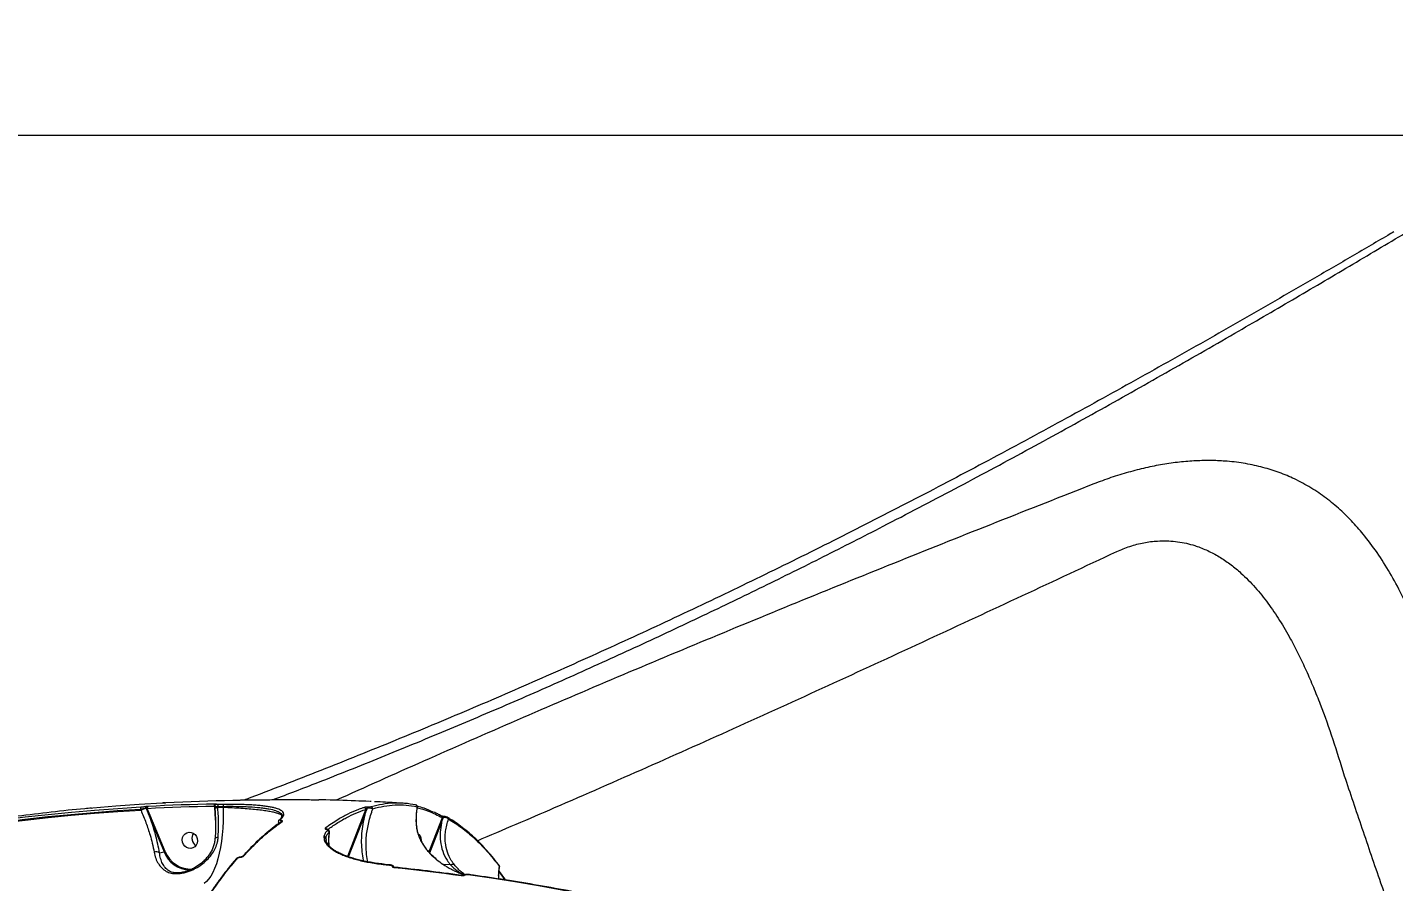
# Model space of a CAD drawing. Header units: millimetres. Extents: x -6328 to 5334, y -5037 to 4112.
# Drawn here: x -2576 to -1819, y 1708 to 2181 of the extents above; entities that cross this region are included whole.
import ezdxf

# ---------------------------------------------------------------- set-up
doc = ezdxf.new("R2010")
doc.units = ezdxf.units.MM
for name, color, linetype in [('DIKOM_ОБЪЕКТ', 7, 'Continuous'), ('DIKOM_РАЗМЕР_ЗОНА', 7, 'Continuous'), ('DIKOM_РАЗМЕР_ОБЪЕКТА', 7, 'Continuous')]:
    doc.layers.add(name, color=color, linetype=linetype)
doc.styles.add('style1', font='arial.ttf', dxfattribs={"width": 0.8})
doc.dimstyles.new('1-50', dxfattribs={"dimtxt": 300, "dimasz": 200, "dimexe": 100, "dimexo": 0, "dimgap": 100, "dimtad": 1, "dimtxsty": 'style1', "dimcen": 200, "dimclrd": 7, "dimclre": 7, "dimclrt": 7, "dimadec": 1, "dimazin": 2, "dimtfac": 1, "dimtmove": 0, "dimatfit": 2, "dimfxl": 0, "dimlwd": 25, "dimlwe": 18, "dimarcsym": 0})

# ---------------------------------------------------------------- blocks, each defined once
blk = doc.blocks.new('*D2')
at = {"layer": 'Defpoints', "color": 0, "transparency": 16777216}
for p in [(-5303.77, 2121.42), (-1621.11, 2121.42), (560.33, -2395.62)]:
    blk.add_point(p, dxfattribs=at)
at = {"layer": 'DIKOM_РАЗМЕР_ОБЪЕКТА', "color": 7, "lineweight": 18, "transparency": 16777216}
for p, q in [((-1621.11, 2121.42), (-5403.77, 2121.42)), ((560.33, -2395.62), (-5403.77, -2395.62))]:
    blk.add_line(p, q, dxfattribs=at)
at = {"layer": 'DIKOM_РАЗМЕР_ОБЪЕКТА', "color": 7, "lineweight": 25, "transparency": 16777216}
blk.add_line((-5303.77, -2195.62), (-5303.77, 1921.42), dxfattribs=at)
at = {"layer": 'DIKOM_РАЗМЕР_ОБЪЕКТА', "color": 7, "transparency": 16777216}
for points in [[(-5337.11, 1921.42), (-5270.44, 1921.42), (-5303.77, 2121.42)], [(-5337.11, -2195.62), (-5270.44, -2195.62), (-5303.77, -2395.62)]]:
    blk.add_solid(points, dxfattribs=at)
at = {"layer": 'DIKOM_РАЗМЕР_ОБЪЕКТА', "color": 7, "transparency": 16777216, "insert": (-5556.94, -137.1), "char_height": 300, "attachment_point": 5, "rotation": 90, "style": 'style1'}
blk.add_mtext('4500', dxfattribs=at)
blk = doc.blocks.new('*D3')
at = {"layer": 'Defpoints', "color": 0, "transparency": 16777216}
for p in [(-1814.92, 4111.71), (-5877.98, -3895.62), (33.33, -3895.62)]:
    blk.add_point(p, dxfattribs=at)
at = {"layer": 'DIKOM_РАЗМЕР_ЗОНА', "color": 7, "lineweight": 18, "transparency": 16777216}
for p, q in [((-1814.92, 4111.71), (-5977.98, 4111.71)), ((33.33, -3895.62), (-5977.98, -3895.62))]:
    blk.add_line(p, q, dxfattribs=at)
at = {"layer": 'DIKOM_РАЗМЕР_ЗОНА', "color": 7, "lineweight": 25, "transparency": 16777216}
blk.add_line((-5877.98, 3911.71), (-5877.98, -3695.62), dxfattribs=at)
at = {"layer": 'DIKOM_РАЗМЕР_ЗОНА', "color": 7, "transparency": 16777216}
for points in [[(-5911.31, 3911.71), (-5844.65, 3911.71), (-5877.98, 4111.71)], [(-5911.31, -3695.62), (-5844.65, -3695.62), (-5877.98, -3895.62)]]:
    blk.add_solid(points, dxfattribs=at)
at = {"layer": 'DIKOM_РАЗМЕР_ЗОНА', "color": 7, "transparency": 16777216, "insert": (-6131.15, 108.05), "char_height": 300, "attachment_point": 5, "rotation": 90, "style": 'style1'}
blk.add_mtext('8000', dxfattribs=at)

msp = doc.modelspace()

# ---------------------------------------------------------------- linework, layer by layer
at = {"layer": 'DIKOM_ОБЪЕКТ', "color": 7, "linetype": 'Continuous', "lineweight": 15}
for p, q in [((-2472.601, 1749.867), (-2472.527, 1748.98)), ((-2472.317, 1749.714), (-2472.254, 1748.954)), ((-2470.628, 1748.98), (-2470.683, 1749.637)), ((-2467.684, 1749.68), (-2467.695, 1749.021)), ((-2458.583, 1753.192), (-2458.593, 1753.191)), ((-2455.582, 1753.234), (-2455.592, 1753.233)), ((-2385.657, 1752.333), (-2386.408, 1752.366)), ((-2513.431, 1748.113), (-2513.165, 1747.467)), ((-2510.417, 1748.768), (-2510.33, 1748.556)), ((-2507.706, 1742.206), (-2500.405, 1724.512)), ((-2499.803, 1724.738), (-2507.104, 1742.432)), ((-2472.527, 1748.98), (-2472.024, 1742.5)), ((-2472.254, 1748.954), (-2472.251, 1748.949)), ((-2472.024, 1742.5), (-2471.906, 1741.083)), ((-2436.659, 1742.037), (-2436.614, 1742.077)), ((-2435.095, 1744.182), (-2435.062, 1743.865)), ((-2389.711, 1745.262), (-2398.787, 1721.911)), ((-2398.149, 1721.697), (-2389.135, 1744.885)), ((-2388.64, 1747.997), (-2389.711, 1745.262)), ((-2346.266, 1743.436), (-2347.25, 1740.931)), ((-2346.718, 1744.354), (-2346.699, 1744.343)), ((-2343.139, 1743.531), (-2343.102, 1743.508)), ((-2408.888, 1735.463), (-2408.801, 1735.489)), ((-2347.25, 1740.931), (-2353.669, 1724.416)), ((-2353.163, 1723.86), (-2346.674, 1740.554)), ((-2410.721, 1732.131), (-2410.595, 1730.77)), ((-2410.629, 1731.013), (-2410.721, 1732.131)), ((-2502.939, 1723.978), (-2500.405, 1724.512)), ((-2460.597, 1720.416), (-2460.63, 1720.375)), ((-2457.977, 1721.578), (-2458.197, 1721.555)), ((-2457.969, 1721.579), (-2457.977, 1721.578)), ((-2457.97, 1721.588), (-2457.966, 1721.588)), ((-2489.979, 1713.15), (-2490.15, 1713.127)), ((-2374.884, 1717.184), (-2377.901, 1717.493)), ((-2374.884, 1717.184), (-2374.892, 1717.185)), ((-2341.655, 1717.192), (-2345.5, 1717.373)), ((-2331.792, 1711.934), (-2331.8, 1711.935)), ((-2314.835, 1713.556), (-2311.614, 1708.94)), ((-2314.82, 1717.173), (-2314.78, 1717.115))]:
    msp.add_line(p, q, dxfattribs=at)
at = {"layer": 'DIKOM_ОБЪЕКТ', "color": 7, "linetype": 'Continuous', "lineweight": 15, "flags": 128}
for points in [[(-2513.173, 1749.178), (-2526.043, 1748.381), (-2538.9, 1747.428), (-2551.741, 1746.319), (-2564.566, 1745.055), (-2577.373, 1743.635), (-2590.16, 1742.059), (-2602.925, 1740.329), (-2615.666, 1738.443)], [(-2540.529, 1748.752), (-2539.944, 1748.806), (-2527.103, 1749.915), (-2514.246, 1750.868), (-2501.376, 1751.665)], [(-2509.669, 1748.547), (-2505.04, 1748.782), (-2500.409, 1748.998), (-2495.777, 1749.193), (-2491.144, 1749.368), (-2486.51, 1749.523), (-2481.874, 1749.658), (-2477.238, 1749.772), (-2472.601, 1749.867)], [(-2472.308, 1750.934), (-2476.949, 1750.839), (-2481.589, 1750.725), (-2486.228, 1750.59), (-2490.867, 1750.435), (-2495.504, 1750.26), (-2500.14, 1750.064), (-2504.774, 1749.849), (-2509.407, 1749.613)], [(-2499.345, 1751.734), (-2494.712, 1751.97), (-2490.077, 1752.186), (-2485.442, 1752.381), (-2480.805, 1752.556), (-2476.166, 1752.711), (-2471.527, 1752.846), (-2466.887, 1752.961), (-2462.246, 1753.055)], [(-2470.683, 1749.637), (-2470.308, 1749.643), (-2469.933, 1749.649), (-2469.558, 1749.654), (-2469.183, 1749.659), (-2468.809, 1749.665), (-2468.434, 1749.67), (-2468.059, 1749.675), (-2467.684, 1749.68)], [(-2467.389, 1750.746), (-2467.764, 1750.741), (-2468.139, 1750.736), (-2468.514, 1750.731), (-2468.889, 1750.726), (-2469.264, 1750.721), (-2469.639, 1750.715), (-2470.014, 1750.709), (-2470.389, 1750.704)], [(-2458.593, 1753.191), (-2458.218, 1753.197), (-2457.842, 1753.202), (-2457.467, 1753.208), (-2457.092, 1753.213), (-2456.717, 1753.219), (-2456.342, 1753.224), (-2455.967, 1753.229), (-2455.592, 1753.233)], [(-2615.84, 1737.387), (-2603.108, 1739.271), (-2590.354, 1741), (-2577.578, 1742.574), (-2564.782, 1743.993), (-2551.967, 1745.256), (-2539.136, 1746.364), (-2526.29, 1747.316), (-2513.431, 1748.113)], [(-2513.165, 1747.467), (-2526.051, 1746.672), (-2538.923, 1745.72), (-2551.781, 1744.611), (-2564.622, 1743.347), (-2577.444, 1741.926), (-2590.247, 1740.349), (-2603.027, 1738.616), (-2615.784, 1736.728)], [(-2467.695, 1749.021), (-2467.618, 1745.203), (-2467.669, 1741.393), (-2467.846, 1737.626), (-2468.148, 1733.936), (-2468.572, 1730.357), (-2469.114, 1726.922), (-2469.77, 1723.662), (-2470.533, 1720.606), (-2471.396, 1717.783), (-2472.352, 1715.218), (-2473.391, 1712.934), (-2474.505, 1710.953), (-2475.683, 1709.293), (-2476.915, 1707.968), (-2478.188, 1706.991)], [(-2467.695, 1749.021), (-2468.061, 1749.016), (-2468.428, 1749.012), (-2468.795, 1749.007), (-2469.161, 1749.001), (-2469.528, 1748.996), (-2469.894, 1748.991), (-2470.261, 1748.985), (-2470.628, 1748.98)], [(-2345.28, 1744.054), (-2345.303, 1744.068), (-2345.326, 1744.068), (-2345.351, 1744.053), (-2345.376, 1744.023), (-2345.402, 1743.98), (-2345.427, 1743.924), (-2345.452, 1743.855), (-2345.476, 1743.775)], [(-2490.169, 1729.808), (-2490.302, 1731.081), (-2490.092, 1732.332), (-2489.558, 1733.461), (-2488.742, 1734.375), (-2487.711, 1735), (-2486.547, 1735.287), (-2485.346, 1735.211), (-2484.205, 1734.779), (-2483.216, 1734.026), (-2482.459, 1733.012), (-2481.995, 1731.821), (-2481.863, 1730.548), (-2482.072, 1729.297), (-2482.606, 1728.168), (-2483.422, 1727.254), (-2484.454, 1726.628), (-2485.617, 1726.342), (-2486.818, 1726.418), (-2487.959, 1726.85), (-2488.949, 1727.603), (-2489.706, 1728.616), (-2490.169, 1729.808)], [(-2410.351, 1737.031), (-2410.366, 1737.033), (-2410.512, 1737.002)], [(-2359.243, 1734.133), (-2359.041, 1734.084), (-2358.634, 1733.716), (-2358.294, 1733.018), (-2358.048, 1732.045), (-2357.915, 1730.878), (-2357.902, 1730.587)], [(-2472.084, 1731.904), (-2472.016, 1732.063), (-2471.852, 1732.211), (-2471.599, 1732.339), (-2471.267, 1732.443), (-2470.869, 1732.518), (-2470.421, 1732.562)], [(-2458.028, 1721.514), (-2458.015, 1721.542), (-2458.002, 1721.564), (-2457.988, 1721.579), (-2457.974, 1721.587), (-2457.97, 1721.588)], [(-2378.038, 1717.422), (-2377.661, 1717.383), (-2377.284, 1717.345), (-2376.907, 1717.307), (-2376.53, 1717.268), (-2376.153, 1717.229), (-2375.775, 1717.19), (-2375.398, 1717.152), (-2375.021, 1717.112)], [(-2373.057, 1715.879), (-2368.389, 1715.374), (-2363.719, 1714.851), (-2359.049, 1714.31), (-2354.379, 1713.75), (-2349.707, 1713.172), (-2345.035, 1712.576), (-2340.363, 1711.961), (-2335.69, 1711.328)], [(-2334.974, 1711.38), (-2334.965, 1711.378), (-2334.942, 1711.353), (-2334.919, 1711.299)], [(-2331.929, 1711.863), (-2318.936, 1709.975), (-2305.944, 1707.946), (-2292.953, 1705.776), (-2279.966, 1703.465), (-2266.983, 1701.014), (-2254.006, 1698.423), (-2241.038, 1695.693), (-2228.08, 1692.823)]]:
    msp.add_lwpolyline(points, dxfattribs=at)
at = {"layer": 'DIKOM_ОБЪЕКТ', "color": 7, "linetype": 'Continuous', "lineweight": 15}
for centre, radius, start, end in [((-2512.278, 1748.397), 1.188, 138.91928, 193.873682), ((-2511.306, 1748.457), 0.941, 19.263399, 89.141851), ((-2512.385, 1748.625), 2.398, 1.273716, 22.818452), ((-2508.523, 1748.83), 1.181, 138.493091, 193.867848), ((-2500.307, 1750.737), 0.967, 73.020042, 93.254965), ((-2471.411, 1750.114), 1.215, 137.573732, 191.731694), ((-2471.316, 1749.862), 0.96, 91.941005, 120.409018), ((-2469.48, 1749.88), 1.227, 137.847724, 191.416529), ((-2466.478, 1749.919), 1.23, 137.772969, 191.244755), ((-2389.659, 1748.018), 1.019, 358.783954, 84.660464), ((-2387.023, 1748.884), 0.596, 145.835778, 175.87499), ((-2385.661, 1748.372), 1.013, 0.808776, 84.604097), ((-2361.093, 1749.533), 0.947, 356.848424, 84.96494), ((-2502.555, 1724.062), 25.698, 107.611219, 114.385568), ((-2511.451, 1752.214), 3.826, 287.033178, 292.488834), ((-2508.947, 1746.418), 4.391, 286.414249, 294.811254), ((-2472.235, 1745.212), 3.78, 90.332293, 94.426665), ((-2471.612, 1758.217), 9.29, 266.05666, 276.084077), ((-2436.041, 1741.389), 0.896, 88.812549, 129.792925), ((-2434.719, 1740.871), 1.15, 126.213267, 184.368461), ((-2434.083, 1743.846), 0.979, 91.296775, 178.910334), ((-2389.129, 1745.523), 0.638, 204.176276, 269.398624), ((-2347.184, 1743.554), 0.926, 352.641239, 58.360348), ((-2343.626, 1742.752), 0.92, 355.120443, 55.309581), ((-2480.27, 1732.04), 4.678, 145.033331, 238.779765), ((-2480.33, 1732.067), 4.614, 144.878369, 194.144951), ((-2434.905, 1740.45), 0.848, 87.577693, 125.137143), ((-2411.129, 1736.544), 1.049, 32.755015, 85.433924), ((-2409.939, 1735.352), 1.058, 5.972659, 86.971963), ((-2346.668, 1741.192), 0.638, 204.176276, 269.398624), ((-2480.304, 1731.995), 4.622, 193.203084, 238.849233), ((-2411.712, 1732.004), 0.999, 7.289256, 92.817421), ((-2504.748, 1721.257), 3.267, 56.383927, 110.392283), ((-2501.646, 1728.724), 4.391, 286.414249, 294.811254), ((-2485.48, 1730.329), 16.019, 201.294169, 267.490218), ((-2485.425, 1730.286), 15.411, 201.097362, 272.784688), ((-2459.996, 1719.883), 0.804, 86.530982, 138.377532), ((-2456.057, 1721.564), 0.809, 86.608358, 139.553138), ((-2377.905, 1717.335), 0.159, 88.358954, 146.799527), ((-2374.886, 1717.023), 0.162, 91.890239, 146.377994), ((-2374.075, 1715.418), 1.08, 33.24855, 88.122701), ((-2372.922, 1715.793), 0.16, 88.434868, 147.497691), ((-2335.559, 1711.248), 0.154, 86.231974, 148.627807), ((-2333.981, 1710.893), 0.726, 76.223965, 125.636966), ((-2331.796, 1711.778), 0.158, 91.372461, 147.336431), ((-2315.472, 1716.693), 0.811, 351.275208, 31.396545)]:
    msp.add_arc(centre, radius, start, end, dxfattribs=at)
for points, knots in [([(-1819.003, 2068.051), (-1820.099, 2067.405), (-1828.164, 2062.657), (-1843.201, 2053.857), (-1864.027, 2041.72), (-1884.76, 2029.722), (-1905.419, 2017.857), (-1926.05, 2006.107), (-1946.611, 1994.502), (-1967.11, 1983.042), (-1987.554, 1971.73), (-2007.945, 1960.569), (-2028.29, 1949.56), (-2048.593, 1938.706), (-2068.859, 1928.009), (-2089.093, 1917.47), (-2109.299, 1907.091), (-2129.484, 1896.872), (-2149.652, 1886.814), (-2169.781, 1876.932), (-2189.901, 1867.211), (-2210.045, 1857.634), (-2230.258, 1848.179), (-2250.517, 1838.859), (-2270.791, 1829.689), (-2291.05, 1820.684), (-2311.292, 1811.847), (-2331.574, 1803.15), (-2351.933, 1794.576), (-2372.393, 1786.115), (-2392.924, 1777.779), (-2413.53, 1769.56), (-2434.214, 1761.479), (-2448.241, 1756.055), (-2455.378, 1753.365), (-2455.587, 1753.287)], [0, 0, 0, 0, 0.0055559, 0.0408855, 0.0757297, 0.1100826, 0.1443568, 0.1783108, 0.2119816, 0.2453797, 0.2785156, 0.3114005, 0.3440458, 0.3764633, 0.4086649, 0.4406629, 0.4724695, 0.5040971, 0.5355584, 0.5668681, 0.5979039, 0.628943, 0.659994, 0.6910038, 0.7219309, 0.7527359, 0.783383, 0.8139578, 0.8446888, 0.8754547, 0.9062655, 0.9371308, 0.9680602, 0.9990636, 1, 1, 1, 1]), ([(-2439.912, 1753.392), (-2431.665, 1756.554), (-2411.68, 1764.215), (-2379.793, 1776.964), (-2344.272, 1791.585), (-2308.639, 1806.762), (-2272.986, 1822.444), (-2237.345, 1838.636), (-2202.354, 1855.034), (-2168.214, 1871.51), (-2134.924, 1888.018), (-2099.524, 1906.029), (-2062.091, 1925.601), (-2022.706, 1946.763), (-1983.712, 1968.231), (-1945.126, 1989.941), (-1908.949, 2010.692), (-1875.111, 2030.402), (-1843.508, 2049.014), (-1822.662, 2061.433), (-1812.239, 2067.641)], [0, 0, 0, 0, 0.0373207, 0.0904371, 0.1447791, 0.19913, 0.2534719, 0.3087186, 0.3639654, 0.4163398, 0.468722, 0.5210968, 0.584688, 0.6483134, 0.7119536, 0.7755853, 0.8391816, 0.8927855, 0.9463954, 1, 1, 1, 1]), ([(-1797.795, 1825.977), (-1799.403, 1830.572), (-1802.622, 1839.774), (-1807.95, 1852.96), (-1813.751, 1865.635), (-1820.129, 1877.679), (-1827.151, 1889.028), (-1834.309, 1898.806), (-1841.492, 1907.142), (-1848.598, 1914.178), (-1856.325, 1920.596), (-1864.719, 1926.314), (-1873.392, 1931.02), (-1882.284, 1934.763), (-1891.315, 1937.625), (-1900.965, 1939.747), (-1910.482, 1940.962), (-1919.72, 1941.402), (-1928.527, 1941.249), (-1937.647, 1940.528), (-1946.971, 1939.231), (-1956.456, 1937.341), (-1966.023, 1934.891), (-1975.644, 1931.945), (-1982.005, 1929.556), (-1985.178, 1928.363)], [0, 0, 0, 0, 0.060297, 0.1207316, 0.1811961, 0.2416114, 0.301932, 0.3621529, 0.408693, 0.4553666, 0.5020401, 0.548626, 0.5950923, 0.6348329, 0.6746953, 0.7145137, 0.7541942, 0.7851508, 0.8162152, 0.8472576, 0.878184, 0.9085722, 0.939098, 0.9696186, 1, 1, 1, 1]), ([(-1985.178, 1928.363), (-2003.144, 1921.297), (-2039.076, 1907.165), (-2092.899, 1885.675), (-2146.647, 1863.916), (-2199.886, 1841.991), (-2252.589, 1819.876), (-2304.745, 1797.516), (-2355.572, 1775.251), (-2388.933, 1760.267), (-2405.03, 1753.037)], [0, 0, 0, 0, 0.1274466, 0.2548926, 0.3823853, 0.509877, 0.6344529, 0.7590276, 0.8837276, 1, 1, 1, 1]), ([(-1972.462, 1890.885), (-1970.034, 1891.916), (-1966.359, 1893.476), (-1961.3, 1894.94), (-1956.206, 1896.1), (-1950.672, 1896.798), (-1944.846, 1896.9), (-1939.868, 1896.545), (-1935.015, 1895.765), (-1931.041, 1894.768), (-1926.368, 1893.276), (-1921.116, 1891.095), (-1914.863, 1887.634), (-1909.018, 1883.582), (-1902.505, 1878.144), (-1895.611, 1871.099), (-1888.528, 1862.262), (-1882.086, 1852.745), (-1876.524, 1843.233), (-1871.686, 1833.933), (-1867.446, 1824.951), (-1863.459, 1815.736), (-1858.427, 1803.114), (-1852.594, 1786.866), (-1848.431, 1773.359), (-1846.347, 1766.6)], [0, 0, 0, 0, 0.0318807, 0.0482409, 0.0647243, 0.0970181, 0.1193575, 0.1419286, 0.1651325, 0.1885125, 0.2011846, 0.2375232, 0.2742096, 0.3117193, 0.3494214, 0.4090581, 0.4690649, 0.5298868, 0.5908861, 0.6416648, 0.6924457, 0.74341, 0.7943755, 0.8971009, 1, 1, 1, 1]), ([(-2326.698, 1730.663), (-2312.434, 1736.741), (-2281.004, 1750.133), (-2232.637, 1771.364), (-2181.047, 1794.435), (-2129.128, 1818.083), (-2059.412, 1850.272), (-2007.243, 1874.639), (-1972.462, 1890.885)], [0, 0, 0, 0, 0.1195836, 0.2634887, 0.4073952, 0.5555354, 0.7036767, 1, 1, 1, 1]), ([(-1846.347, 1766.6), (-1844.755, 1761.833), (-1841.571, 1752.296), (-1836.604, 1737.607), (-1831.505, 1722.634), (-1825.445, 1704.951), (-1818.356, 1684.381), (-1810.171, 1660.724), (-1801.737, 1636.401), (-1793.071, 1611.443), (-1784.17, 1585.829), (-1775.051, 1559.621), (-1765.736, 1532.889), (-1759.378, 1514.707), (-1756.196, 1505.611)], [0, 0, 0, 0, 0.0625804, 0.1251957, 0.1879169, 0.2506738, 0.3431067, 0.4357733, 0.5285567, 0.6221644, 0.7158893, 0.8103227, 0.9051045, 1, 1, 1, 1]), ([(-2511.292, 1749.398), (-2511.386, 1749.378), (-2511.574, 1749.339), (-2512.007, 1749.279), (-2512.501, 1749.226), (-2512.904, 1749.194), (-2513.122, 1749.181), (-2513.173, 1749.178)], [0, 0, 0, 0, 0.2249539, 0.4495811, 0.6803277, 0.9238133, 1, 1, 1, 1]), ([(-2510.174, 1749.556), (-2510.309, 1749.542), (-2510.602, 1749.512), (-2511.009, 1749.456), (-2511.197, 1749.417), (-2511.292, 1749.398)], [0, 0, 0, 0, 0.2986226, 0.6490483, 1, 1, 1, 1]), ([(-2509.407, 1749.613), (-2509.478, 1749.609), (-2509.725, 1749.595), (-2509.988, 1749.572), (-2510.174, 1749.556)], [0, 0, 0, 0, 0.2879215, 1, 1, 1, 1]), ([(-2501.376, 1751.665), (-2501.197, 1751.675), (-2501.017, 1751.685), (-2500.897, 1751.691), (-2500.897, 1751.691)], [0, 0, 0, 0, 0.9984246, 1, 1, 1, 1]), ([(-2500.277, 1751.712), (-2500.288, 1751.712), (-2500.343, 1751.713), (-2500.465, 1751.71), (-2500.654, 1751.703), (-2500.868, 1751.692), (-2500.897, 1751.69)], [0, 0, 0, 0, 0.0650298, 0.3287057, 0.9105113, 1, 1, 1, 1]), ([(-2500.897, 1751.691), (-2500.767, 1751.697), (-2500.511, 1751.709), (-2500.318, 1751.713), (-2500.347, 1751.706), (-2500.362, 1751.703)], [0, 0, 0, 0, 0.3454136, 0.6786195, 1, 1, 1, 1]), ([(-2500.362, 1751.703), (-2500.376, 1751.699), (-2500.406, 1751.692), (-2500.256, 1751.693), (-2500.072, 1751.7), (-2499.987, 1751.704)], [0, 0, 0, 0, 0.3509587, 0.7013913, 1, 1, 1, 1]), ([(-2499.96, 1751.705), (-2499.991, 1751.704), (-2500.119, 1751.698), (-2500.242, 1751.695), (-2500.268, 1751.695), (-2500.276, 1751.695)], [0, 0, 0, 0, 0.1725248, 0.7103273, 1, 1, 1, 1]), ([(-2499.987, 1751.704), (-2499.935, 1751.706), (-2499.752, 1751.713), (-2499.514, 1751.726), (-2499.345, 1751.734)], [0, 0, 0, 0, 0.2879213, 1, 1, 1, 1]), ([(-2472.601, 1749.867), (-2472.549, 1749.862), (-2472.447, 1749.851), (-2472.331, 1749.825), (-2472.296, 1749.804), (-2472.279, 1749.793)], [0, 0, 0, 0, 0.3326321, 0.6661592, 1, 1, 1, 1]), ([(-2471.801, 1750.688), (-2471.807, 1750.685), (-2471.882, 1750.65), (-2472.05, 1750.51), (-2472.234, 1750.25), (-2472.334, 1749.959), (-2472.308, 1749.777), (-2472.3, 1749.716)], [0, 0, 0, 0, 0.0216673, 0.2587896, 0.5389496, 0.8452893, 1, 1, 1, 1]), ([(-2471.349, 1750.821), (-2471.345, 1750.824), (-2471.312, 1750.845), (-2471.328, 1750.88), (-2471.516, 1750.916), (-2471.849, 1750.937), (-2472.155, 1750.935), (-2472.308, 1750.934)], [0, 0, 0, 0, 0.0372896, 0.2782363, 0.5190458, 0.7595575, 1, 1, 1, 1]), ([(-2472.283, 1749.717), (-2472.286, 1749.704), (-2472.294, 1749.668), (-2471.99, 1749.634), (-2471.447, 1749.617), (-2470.937, 1749.63), (-2470.683, 1749.637)], [0, 0, 0, 0, 0.1639742, 0.4427823, 0.7213498, 1, 1, 1, 1]), ([(-2470.389, 1750.704), (-2470.542, 1750.703), (-2470.848, 1750.702), (-2471.181, 1750.724), (-2471.37, 1750.762), (-2471.385, 1750.798), (-2471.353, 1750.819), (-2471.349, 1750.821)], [0, 0, 0, 0, 0.2404748, 0.4810174, 0.7218885, 0.9628789, 1, 1, 1, 1]), ([(-2467.684, 1749.68), (-2465.14, 1749.696), (-2461.29, 1749.721), (-2456.56, 1749.603), (-2452.086, 1749.415), (-2448.055, 1749.108), (-2444.561, 1748.681), (-2441.458, 1748.173), (-2438.958, 1747.54), (-2437.106, 1746.786), (-2435.9, 1746.042), (-2435.153, 1745.324), (-2435.142, 1744.761), (-2435.139, 1744.6)], [0, 0, 0, 0, 0.1398613, 0.2116148, 0.2838958, 0.4237568, 0.4955309, 0.5678386, 0.7071837, 0.778691, 0.8507274, 0.9574144, 1, 1, 1, 1]), ([(-2437.585, 1748.321), (-2438.144, 1748.499), (-2439.266, 1748.857), (-2441.353, 1749.307), (-2443.71, 1749.697), (-2446.357, 1750.025), (-2449.311, 1750.296), (-2452.515, 1750.504), (-2455.923, 1750.653), (-2459.526, 1750.743), (-2463.344, 1750.781), (-2466.037, 1750.758), (-2467.389, 1750.746)], [0, 0, 0, 0, 0.1005329, 0.2018098, 0.299822, 0.3985224, 0.4993913, 0.6010083, 0.698986, 0.7976458, 0.8984529, 1, 1, 1, 1]), ([(-2462.246, 1753.055), (-2462.221, 1753.056), (-2462.038, 1753.059), (-2461.669, 1753.068), (-2461.167, 1753.086), (-2460.717, 1753.106), (-2460.519, 1753.119), (-2460.42, 1753.126)], [0, 0, 0, 0, 0.0372318, 0.2778758, 0.5185808, 0.7592337, 1, 1, 1, 1]), ([(-2460.42, 1753.126), (-2460.32, 1753.132), (-2460.122, 1753.145), (-2459.672, 1753.164), (-2459.17, 1753.18), (-2458.801, 1753.188), (-2458.617, 1753.191), (-2458.593, 1753.191)], [0, 0, 0, 0, 0.2407363, 0.4813566, 0.7220917, 0.9627992, 1, 1, 1, 1]), ([(-2455.592, 1753.233), (-2453.524, 1753.259), (-2449.353, 1753.31), (-2443.615, 1753.365), (-2438.609, 1753.403), (-2434.37, 1753.427), (-2430.106, 1753.438), (-2425.903, 1753.435), (-2421.815, 1753.412), (-2418.038, 1753.374), (-2415.69, 1753.33), (-2414.602, 1753.309)], [0, 0, 0, 0, 0.1543096, 0.3112321, 0.41024, 0.5099303, 0.6117757, 0.7143675, 0.8136582, 0.9136419, 1, 1, 1, 1]), ([(-2386.666, 1752.377), (-2389.21, 1752.492), (-2398.013, 1752.89), (-2407.327, 1753.206), (-2414.096, 1753.293), (-2414.603, 1753.299)], [0, 0, 0, 0, 0.273335, 0.9456241, 1, 1, 1, 1]), ([(-2389.564, 1749.033), (-2389.795, 1748.958), (-2390.951, 1748.583), (-2393.956, 1747.494), (-2398.577, 1745.438), (-2404.592, 1742.154), (-2408.737, 1739.223), (-2411.046, 1737.59)], [0, 0, 0, 0, 0.0321659, 0.1608352, 0.4183961, 0.6759569, 1, 1, 1, 1]), ([(-2387.516, 1749.218), (-2387.549, 1749.219), (-2387.705, 1749.224), (-2388.035, 1749.224), (-2388.495, 1749.204), (-2389.104, 1749.147), (-2389.381, 1749.078), (-2389.564, 1749.033)], [0, 0, 0, 0, 0.0349369, 0.1620442, 0.3362758, 0.5591676, 1, 1, 1, 1]), ([(-2385.566, 1749.381), (-2385.742, 1749.341), (-2386.004, 1749.282), (-2386.584, 1749.231), (-2387.019, 1749.212), (-2387.335, 1749.213), (-2387.484, 1749.217), (-2387.516, 1749.218)], [0, 0, 0, 0, 0.4456086, 0.6623372, 0.8364855, 0.9657331, 1, 1, 1, 1]), ([(-2361.01, 1750.476), (-2363.029, 1750.816), (-2367.07, 1751.496), (-2373.196, 1751.55), (-2379.364, 1750.955), (-2383.497, 1749.906), (-2385.566, 1749.381)], [0, 0, 0, 0, 0.2488739, 0.4981939, 0.748869, 1, 1, 1, 1]), ([(-2384.648, 1748.387), (-2382.603, 1748.907), (-2378.508, 1749.947), (-2372.372, 1750.549), (-2366.241, 1750.503), (-2362.18, 1749.822), (-2360.147, 1749.481)], [0, 0, 0, 0, 0.248874, 0.4981941, 0.7488692, 1, 1, 1, 1]), ([(-2367.973, 1751.359), (-2371.215, 1751.569), (-2376.456, 1751.909), (-2381.695, 1752.153), (-2383.694, 1752.246)], [0, 0, 0, 0, 0.6185955, 1, 1, 1, 1]), ([(-2360.007, 1749.274), (-2359.994, 1749.371), (-2359.967, 1749.579), (-2360.062, 1749.871), (-2360.215, 1750.104), (-2360.387, 1750.26), (-2360.55, 1750.355), (-2360.684, 1750.408), (-2360.791, 1750.44), (-2360.853, 1750.452), (-2360.887, 1750.459)], [0, 0, 0, 0, 0.1574064, 0.3353963, 0.4808493, 0.6055718, 0.7121928, 0.8008098, 0.8911216, 1, 1, 1, 1]), ([(-2360.147, 1749.481), (-2360.393, 1747.799), (-2360.931, 1744.123), (-2360.696, 1740.53), (-2360.569, 1738.582)], [0, 0, 0, 0, 0.4574472, 1, 1, 1, 1]), ([(-2360.335, 1738.173), (-2360.369, 1738.401), (-2360.567, 1739.714), (-2360.642, 1742.19), (-2360.506, 1745.581), (-2360.271, 1747.955), (-2360.007, 1749.185), (-2359.988, 1749.27)], [0, 0, 0, 0, 0.0637397, 0.3673771, 0.671848, 0.9773504, 1, 1, 1, 1]), ([(-2360.147, 1749.481), (-2360.119, 1749.461), (-2360.016, 1749.388), (-2360.018, 1749.323), (-2360.019, 1749.275)], [0, 0, 0, 0, 0.2685606, 1, 1, 1, 1]), ([(-2351.193, 1746.512), (-2352.895, 1747.286), (-2355.821, 1748.617), (-2358.793, 1749.4), (-2360.037, 1749.728)], [0, 0, 0, 0, 0.5814146, 1, 1, 1, 1]), ([(-2540.521, 1748.728), (-2541.778, 1748.619), (-2549.261, 1747.97), (-2562.94, 1746.473), (-2581.55, 1744.228), (-2600.111, 1741.625), (-2615.514, 1739.259), (-2624.707, 1737.639), (-2627.749, 1737.103)], [0, 0, 0, 0, 0.0429913, 0.2559544, 0.4688935, 0.6818117, 0.8947122, 1, 1, 1, 1]), ([(-2513.431, 1748.113), (-2513.349, 1748.129), (-2513.005, 1748.197), (-2512.364, 1748.329), (-2511.574, 1748.498), (-2510.878, 1748.654), (-2510.572, 1748.73), (-2510.417, 1748.768)], [0, 0, 0, 0, 0.0748908, 0.3151648, 0.5451327, 0.7714954, 1, 1, 1, 1]), ([(-2513.165, 1747.467), (-2512.218, 1745.186), (-2510.298, 1740.558), (-2508.299, 1734.448), (-2506.799, 1728.976), (-2506.207, 1725.954), (-2505.886, 1724.319)], [0, 0, 0, 0, 0.2848617, 0.5777505, 0.7715673, 1, 1, 1, 1]), ([(-2510.417, 1748.768), (-2510.391, 1748.769), (-2510.358, 1748.771), (-2510.267, 1748.759), (-2510.151, 1748.734), (-2510.041, 1748.697), (-2509.987, 1748.679)], [0, 0, 0, 0, 0.261838, 0.3210036, 0.6715723, 1, 1, 1, 1]), ([(-2510.33, 1748.556), (-2509.56, 1746.715), (-2508.677, 1744.601), (-2507.817, 1742.48), (-2507.706, 1742.206)], [0, 0, 0, 0, 0.8707687, 1, 1, 1, 1]), ([(-2509.987, 1748.679), (-2509.91, 1748.65), (-2509.801, 1748.608), (-2509.699, 1748.561), (-2509.669, 1748.547)], [0, 0, 0, 0, 0.7053791, 1, 1, 1, 1]), ([(-2507.104, 1742.432), (-2507.218, 1742.707), (-2508.066, 1744.748), (-2508.925, 1746.784), (-2509.669, 1748.547)], [0, 0, 0, 0, 0.1343653, 1, 1, 1, 1]), ([(-2502.939, 1723.978), (-2503.215, 1725.568), (-2503.77, 1728.774), (-2504.964, 1733.536), (-2506.277, 1738.035), (-2507.228, 1740.811), (-2507.706, 1742.206)], [0, 0, 0, 0, 0.2794484, 0.5634184, 0.7807131, 1, 1, 1, 1]), ([(-2472.291, 1748.946), (-2472.238, 1748.315), (-2472.082, 1746.482), (-2471.941, 1743.428), (-2471.859, 1739.812), (-2471.901, 1736.241), (-2471.991, 1733.601), (-2472.099, 1732.196), (-2472.12, 1731.921)], [0, 0, 0, 0, 0.1096392, 0.3182515, 0.5281645, 0.7386901, 0.9488634, 1, 1, 1, 1]), ([(-2470.421, 1732.562), (-2470.323, 1734.685), (-2470.123, 1738.992), (-2470.287, 1744.578), (-2470.545, 1747.917), (-2470.628, 1748.98)], [0, 0, 0, 0, 0.3984801, 0.8085148, 1, 1, 1, 1]), ([(-2435.108, 1744.087), (-2435.108, 1744.25), (-2435.109, 1744.65), (-2436.024, 1745.24), (-2437.594, 1745.846), (-2439.677, 1746.393), (-2442.307, 1746.909), (-2445.479, 1747.387), (-2449.136, 1747.822), (-2453.231, 1748.209), (-2457.731, 1748.54), (-2462.546, 1748.819), (-2465.98, 1748.954), (-2467.695, 1749.021)], [0, 0, 0, 0, 0.073428, 0.1802559, 0.2710469, 0.3621188, 0.4529096, 0.5440108, 0.6353961, 0.7264973, 0.8175703, 0.908927, 1, 1, 1, 1]), ([(-2434.105, 1744.825), (-2434.086, 1745.236), (-2434.049, 1746.065), (-2434.929, 1747.014), (-2436.137, 1747.764), (-2437.102, 1748.135), (-2437.585, 1748.321)], [0, 0, 0, 0, 0.3009004, 0.6067679, 0.8027017, 1, 1, 1, 1]), ([(-2436.605, 1742.062), (-2436.656, 1742.025), (-2436.813, 1741.914), (-2437.012, 1741.59), (-2437.117, 1741.154), (-2437.036, 1740.89), (-2437.001, 1740.776)], [0, 0, 0, 0, 0.1556131, 0.4701083, 0.7712553, 1, 1, 1, 1]), ([(-2435.128, 1743.935), (-2435.15, 1743.852), (-2435.211, 1743.63), (-2435.58, 1743.092), (-2436.07, 1742.537), (-2436.545, 1742.162), (-2436.682, 1742.054)], [0, 0, 0, 0, 0.1919315, 0.5170275, 0.8608683, 1, 1, 1, 1]), ([(-2435.398, 1741.799), (-2435.524, 1741.815), (-2435.773, 1741.846), (-2436.033, 1741.946), (-2436.181, 1742.093), (-2436.079, 1742.216), (-2436.022, 1742.285)], [0, 0, 0, 0, 0.1849053, 0.368597, 0.6500906, 1, 1, 1, 1]), ([(-2436.022, 1742.285), (-2435.533, 1742.727), (-2434.549, 1743.618), (-2434.253, 1744.421), (-2434.105, 1744.825)], [0, 0, 0, 0, 0.4964926, 1, 1, 1, 1]), ([(-2434.869, 1741.297), (-2434.851, 1741.31), (-2434.743, 1741.387), (-2434.67, 1741.518), (-2434.792, 1741.658), (-2435.038, 1741.753), (-2435.278, 1741.783), (-2435.398, 1741.799)], [0, 0, 0, 0, 0.0639347, 0.3885906, 0.6455869, 0.8222987, 1, 1, 1, 1]), ([(-2409.661, 1736.865), (-2408.027, 1738.034), (-2404.62, 1740.471), (-2399.405, 1743.483), (-2394.031, 1746.105), (-2390.438, 1747.366), (-2388.64, 1747.997)], [0, 0, 0, 0, 0.2344531, 0.4888184, 0.7442331, 1, 1, 1, 1]), ([(-2389.135, 1744.885), (-2389.535, 1743.18), (-2390.334, 1739.77), (-2390.958, 1734.661), (-2391.167, 1729.572), (-2390.815, 1724.64), (-2390.374, 1721.24), (-2389.88, 1719.572), (-2389.831, 1719.408)], [0, 0, 0, 0, 0.1959116, 0.3918233, 0.5912079, 0.7905752, 0.9793095, 1, 1, 1, 1]), ([(-2389.135, 1744.885), (-2389.049, 1745.119), (-2388.617, 1746.292), (-2388.11, 1747.636), (-2387.685, 1748.748), (-2387.617, 1748.927)], [0, 0, 0, 0, 0.1735, 0.8675042, 1, 1, 1, 1]), ([(-2388.64, 1747.997), (-2388.521, 1748.166), (-2388.346, 1748.413), (-2388.041, 1748.699), (-2387.853, 1748.835), (-2387.724, 1748.897), (-2387.66, 1748.918), (-2387.63, 1748.924), (-2387.617, 1748.927)], [0, 0, 0, 0, 0.5066022, 0.7402859, 0.8952757, 0.9534653, 0.9811191, 1, 1, 1, 1]), ([(-2387.509, 1718.939), (-2387.573, 1719.182), (-2388.01, 1720.845), (-2388.442, 1724.983), (-2388.573, 1731.376), (-2387.539, 1738.88), (-2386.027, 1744.573), (-2384.883, 1747.738), (-2384.648, 1748.387)], [0, 0, 0, 0, 0.0263364, 0.1800029, 0.4314526, 0.6835604, 0.9350893, 1, 1, 1, 1]), ([(-2387.617, 1748.927), (-2387.566, 1748.923), (-2387.324, 1748.907), (-2386.832, 1748.86), (-2386.149, 1748.769), (-2385.397, 1748.629), (-2384.903, 1748.494), (-2384.699, 1748.408), (-2384.648, 1748.387)], [0, 0, 0, 0, 0.0398493, 0.1864879, 0.3714887, 0.5855176, 0.8948738, 1, 1, 1, 1]), ([(-2360.054, 1748.918), (-2357.965, 1748.352), (-2353.32, 1747.092), (-2348.77, 1744.733), (-2346.266, 1743.436)], [0, 0, 0, 0, 0.4496778, 1, 1, 1, 1]), ([(-2346.722, 1744.312), (-2347.402, 1744.703), (-2348.777, 1745.495), (-2350.171, 1746.119), (-2350.876, 1746.434)], [0, 0, 0, 0, 0.4943528, 1, 1, 1, 1]), ([(-2345.377, 1744.078), (-2345.431, 1744.082), (-2345.603, 1744.098), (-2345.916, 1744.146), (-2346.279, 1744.217), (-2346.558, 1744.291), (-2346.708, 1744.349), (-2346.712, 1744.351), (-2346.713, 1744.352)], [0, 0, 0, 0, 0.0818463, 0.2629999, 0.4700559, 0.7087946, 0.9076838, 1, 1, 1, 1]), ([(-2346.674, 1740.554), (-2346.589, 1740.788), (-2346.199, 1741.866), (-2345.794, 1742.937), (-2345.476, 1743.775)], [0, 0, 0, 0, 0.2174604, 1, 1, 1, 1]), ([(-2346.266, 1743.436), (-2346.205, 1743.487), (-2346.098, 1743.575), (-2345.888, 1743.681), (-2345.708, 1743.742), (-2345.57, 1743.769), (-2345.504, 1743.773), (-2345.476, 1743.775)], [0, 0, 0, 0, 0.3756096, 0.651688, 0.8444474, 0.9349251, 1, 1, 1, 1]), ([(-2345.476, 1743.775), (-2345.207, 1743.739), (-2344.679, 1743.669), (-2343.897, 1743.436), (-2343.216, 1743.125), (-2342.855, 1742.85), (-2342.73, 1742.698), (-2342.71, 1742.674)], [0, 0, 0, 0, 0.2233979, 0.4376682, 0.684978, 0.9488398, 1, 1, 1, 1]), ([(-2343.146, 1743.521), (-2343.186, 1743.549), (-2343.363, 1743.669), (-2343.712, 1743.777), (-2344.277, 1743.927), (-2344.855, 1744.026), (-2345.184, 1744.054), (-2345.306, 1744.065)], [0, 0, 0, 0, 0.0749486, 0.3345397, 0.6234859, 0.8600094, 1, 1, 1, 1]), ([(-2339.446, 1717.242), (-2340.057, 1718.054), (-2341.721, 1720.268), (-2343.534, 1724.314), (-2344.486, 1728.688), (-2344.666, 1732.581), (-2344.424, 1735.88), (-2343.817, 1739.254), (-2343.08, 1741.531), (-2342.71, 1742.674)], [0, 0, 0, 0, 0.112802, 0.3073762, 0.5062352, 0.6276293, 0.7498295, 0.8744993, 1, 1, 1, 1]), ([(-2314.838, 1717.086), (-2315.218, 1717.595), (-2316.755, 1719.655), (-2319.508, 1722.97), (-2323.094, 1727.023), (-2326.738, 1730.762), (-2330.431, 1734.205), (-2334.171, 1737.35), (-2337.956, 1740.166), (-2340.952, 1742.197), (-2342.699, 1743.181), (-2343.158, 1743.439)], [0, 0, 0, 0, 0.0427843, 0.1728251, 0.3029733, 0.4331908, 0.5634312, 0.6936367, 0.8237569, 0.9537397, 1, 1, 1, 1]), ([(-2342.71, 1742.674), (-2340.3, 1741.154), (-2335.475, 1738.111), (-2328.395, 1732.077), (-2321.423, 1725.051), (-2316.923, 1719.399), (-2314.67, 1716.57)], [0, 0, 0, 0, 0.2482505, 0.4971902, 0.7482387, 1, 1, 1, 1]), ([(-2435.377, 1741.119), (-2436.39, 1740.427), (-2438.74, 1738.821), (-2442.4, 1735.943), (-2446.355, 1732.555), (-2450.276, 1728.85), (-2453.709, 1725.37), (-2455.823, 1723), (-2456.65, 1722.072)], [0, 0, 0, 0, 0.1408276, 0.3265423, 0.5117795, 0.6963669, 0.8811563, 1, 1, 1, 1]), ([(-2456.01, 1722.371), (-2455.786, 1722.62), (-2454.671, 1723.862), (-2451.759, 1726.99), (-2447.246, 1731.442), (-2441.32, 1736.666), (-2437.177, 1739.64), (-2434.869, 1741.297)], [0, 0, 0, 0, 0.0321659, 0.1608352, 0.4183961, 0.6759569, 1, 1, 1, 1]), ([(-2437.045, 1740.774), (-2436.977, 1740.61), (-2436.882, 1740.383), (-2436.835, 1740.168), (-2436.823, 1740.11)], [0, 0, 0, 0, 0.7257976, 1, 1, 1, 1]), ([(-2437.004, 1740.776), (-2436.946, 1740.637), (-2436.869, 1740.454), (-2436.612, 1740.33), (-2436.55, 1740.3)], [0, 0, 0, 0, 0.7592566, 1, 1, 1, 1]), ([(-2409.884, 1736.409), (-2410.368, 1735.865), (-2411.344, 1734.771), (-2411.622, 1733.594), (-2411.762, 1733.002)], [0, 0, 0, 0, 0.4964926, 1, 1, 1, 1]), ([(-2411.046, 1737.59), (-2411.064, 1737.576), (-2411.171, 1737.491), (-2411.244, 1737.343), (-2411.121, 1737.179), (-2410.874, 1737.063), (-2410.633, 1737.023), (-2410.512, 1737.002)], [0, 0, 0, 0, 0.0639347, 0.3885906, 0.6455869, 0.8222987, 1, 1, 1, 1]), ([(-2410.721, 1732.131), (-2410.588, 1732.702), (-2410.319, 1733.853), (-2409.367, 1734.924), (-2408.888, 1735.463)], [0, 0, 0, 0, 0.4964823, 1, 1, 1, 1]), ([(-2410.35, 1737.032), (-2410.396, 1737.038), (-2410.488, 1737.051), (-2410.542, 1737.07), (-2410.533, 1737.066), (-2410.531, 1737.065)], [0, 0, 0, 0, 0.418295, 0.8322581, 1, 1, 1, 1]), ([(-2410.512, 1737.002), (-2410.387, 1736.981), (-2410.137, 1736.939), (-2409.876, 1736.815), (-2409.726, 1736.637), (-2409.828, 1736.49), (-2409.884, 1736.409)], [0, 0, 0, 0, 0.1849053, 0.368597, 0.6500906, 1, 1, 1, 1]), ([(-2408.774, 1735.489), (-2408.759, 1735.603), (-2408.721, 1735.889), (-2408.91, 1736.316), (-2409.243, 1736.665), (-2409.697, 1736.9), (-2410.078, 1737.009), (-2410.349, 1737.029), (-2410.365, 1737.03)], [0, 0, 0, 0, 0.1323229, 0.3326299, 0.5100443, 0.7129643, 0.982681, 1, 1, 1, 1]), ([(-2408.888, 1735.463), (-2409.014, 1734.254), (-2409.267, 1731.825), (-2409.161, 1729.439), (-2409.107, 1728.241)], [0, 0, 0, 0, 0.4978629, 1, 1, 1, 1]), ([(-2408.998, 1727.951), (-2409.004, 1728.007), (-2409.135, 1729.127), (-2409.095, 1731.378), (-2408.999, 1733.84), (-2408.768, 1735.214), (-2408.723, 1735.48)], [0, 0, 0, 0, 0.022688, 0.4591202, 0.8951841, 1, 1, 1, 1]), ([(-2360.569, 1738.582), (-2360.557, 1738.479), (-2360.453, 1737.562), (-2360.106, 1735.747), (-2359.258, 1733.102), (-2358.033, 1730.423), (-2356.231, 1727.402), (-2353.698, 1724.214), (-2351.26, 1721.671), (-2349.689, 1720.5), (-2349.325, 1720.228)], [0, 0, 0, 0, 0.015773, 0.1406214, 0.269005, 0.4015756, 0.5372674, 0.7348516, 0.9384958, 1, 1, 1, 1]), ([(-2360.569, 1738.582), (-2360.551, 1738.563), (-2360.44, 1738.443), (-2360.332, 1738.3), (-2360.361, 1738.168), (-2360.363, 1738.156)], [0, 0, 0, 0, 0.1439708, 0.9231716, 1, 1, 1, 1]), ([(-2349.379, 1720.278), (-2350.042, 1720.84), (-2351.471, 1722.051), (-2353.465, 1724.111), (-2355.328, 1726.359), (-2356.845, 1728.574), (-2358.08, 1730.777), (-2359.042, 1732.942), (-2359.761, 1735.112), (-2360.19, 1736.87), (-2360.292, 1737.839), (-2360.325, 1738.157)], [0, 0, 0, 0, 0.1191637, 0.2565225, 0.3878064, 0.5138608, 0.6201714, 0.7329695, 0.8426673, 0.9482745, 1, 1, 1, 1]), ([(-2346.674, 1740.554), (-2346.971, 1738.813), (-2347.568, 1735.307), (-2347.345, 1730.031), (-2346.147, 1724.791), (-2344.148, 1720.454), (-2342.318, 1718.06), (-2341.655, 1717.192)], [0, 0, 0, 0, 0.2061847, 0.4154246, 0.6401059, 0.8695985, 1, 1, 1, 1]), ([(-2505.886, 1724.319), (-2505.62, 1723.149), (-2505.078, 1720.77), (-2503.638, 1717.86), (-2501.749, 1715.415), (-2499.44, 1713.656), (-2497.03, 1712.731), (-2494.879, 1712.391), (-2492.64, 1712.329), (-2490.097, 1712.664), (-2487.514, 1713.362), (-2484.875, 1714.338), (-2481.906, 1715.833), (-2478.748, 1717.988), (-2475.883, 1720.597), (-2473.546, 1723.514), (-2471.809, 1726.665), (-2470.754, 1729.664), (-2470.521, 1731.692), (-2470.421, 1732.562)], [0, 0, 0, 0, 0.0747582, 0.1519095, 0.2273908, 0.3051764, 0.3688496, 0.4010394, 0.4343296, 0.4904571, 0.5278011, 0.5660845, 0.6301027, 0.6957657, 0.7637287, 0.8332237, 0.8928272, 0.9540615, 1, 1, 1, 1]), ([(-2472.216, 1731.915), (-2472.241, 1731.445), (-2472.307, 1730.212), (-2472.756, 1728.262), (-2473.52, 1726.111), (-2474.612, 1724.051), (-2475.968, 1722.021), (-2477.634, 1720.061), (-2479.581, 1718.243), (-2481.722, 1716.649), (-2483.992, 1715.311), (-2486.107, 1714.328), (-2488.045, 1713.631), (-2489.326, 1713.265), (-2490.035, 1713.155), (-2490.144, 1713.138)], [0, 0, 0, 0, 0.0512182, 0.1345847, 0.2185194, 0.3032447, 0.3929443, 0.4907027, 0.5892404, 0.6856612, 0.7784787, 0.8672993, 0.9261287, 0.9886352, 1, 1, 1, 1]), ([(-2411.762, 1733.002), (-2411.769, 1732.358), (-2411.783, 1731.06), (-2410.875, 1729.306), (-2409.611, 1727.795), (-2408.19, 1726.528), (-2406.417, 1725.28), (-2404.315, 1724.078), (-2401.919, 1722.942), (-2399.239, 1721.875), (-2396.253, 1720.875), (-2393.017, 1719.969), (-2389.578, 1719.166), (-2385.948, 1718.472), (-2382.105, 1717.873), (-2379.397, 1717.572), (-2378.038, 1717.422)], [0, 0, 0, 0, 0.10012, 0.2018927, 0.2670866, 0.3327346, 0.3998168, 0.4673953, 0.5327955, 0.5986549, 0.6659611, 0.7337666, 0.7991438, 0.8649761, 0.9322411, 1, 1, 1, 1]), ([(-2377.867, 1717.546), (-2378.478, 1717.607), (-2380.353, 1717.793), (-2383.374, 1718.213), (-2386.907, 1718.796), (-2390.27, 1719.476), (-2393.44, 1720.239), (-2396.387, 1721.079), (-2399.085, 1721.987), (-2401.515, 1722.952), (-2403.658, 1723.964), (-2405.51, 1725.007), (-2407.082, 1726.074), (-2408.373, 1727.157), (-2409.383, 1728.244), (-2410.096, 1729.313), (-2410.511, 1730.238), (-2410.578, 1730.784), (-2410.605, 1731.006)], [0, 0, 0, 0, 0.0324746, 0.0996154, 0.16695, 0.2342633, 0.30135, 0.3680425, 0.4342021, 0.4997313, 0.5645322, 0.6285059, 0.6925192, 0.7570455, 0.8220795, 0.8877346, 0.954455, 1, 1, 1, 1]), ([(-2409.107, 1728.241), (-2409.095, 1728.221), (-2409.06, 1728.159), (-2409.01, 1728.058), (-2409.027, 1727.974), (-2409.035, 1727.934)], [0, 0, 0, 0, 0.2023766, 0.6257476, 1, 1, 1, 1]), ([(-2490.15, 1713.127), (-2490.994, 1712.981), (-2492.807, 1712.666), (-2494.577, 1712.848), (-2496.318, 1713.249), (-2498.05, 1714.021), (-2499.878, 1715.666), (-2501.316, 1717.923), (-2502.394, 1720.647), (-2502.756, 1722.858), (-2502.939, 1723.978)], [0, 0, 0, 0, 0.0937273, 0.2016444, 0.2211416, 0.3499587, 0.5090218, 0.6733832, 0.8346468, 1, 1, 1, 1]), ([(-2460.589, 1720.348), (-2460.84, 1720.067), (-2462.385, 1718.332), (-2465.195, 1714.86), (-2469.014, 1709.919), (-2472.794, 1704.669), (-2476.535, 1699.14), (-2480.193, 1693.421), (-2482.578, 1689.407), (-2483.75, 1687.436)], [0, 0, 0, 0, 0.0314295, 0.1936341, 0.3559609, 0.5183678, 0.6808141, 0.8432476, 1, 1, 1, 1]), ([(-2483.057, 1687.821), (-2481.195, 1690.926), (-2477.467, 1697.14), (-2471.731, 1705.646), (-2465.898, 1713.601), (-2461.932, 1718.322), (-2459.947, 1720.685)], [0, 0, 0, 0, 0.2488739, 0.4981939, 0.748869, 1, 1, 1, 1]), ([(-2458.197, 1721.555), (-2458.312, 1721.545), (-2458.64, 1721.519), (-2459.186, 1721.35), (-2459.804, 1721.072), (-2460.286, 1720.76), (-2460.504, 1720.496), (-2460.58, 1720.405)], [0, 0, 0, 0, 0.1073792, 0.3070186, 0.5504028, 0.8445851, 1, 1, 1, 1]), ([(-2459.947, 1720.685), (-2459.776, 1720.843), (-2459.522, 1721.078), (-2458.952, 1721.332), (-2458.522, 1721.456), (-2458.208, 1721.504), (-2458.059, 1721.512), (-2458.028, 1721.514)], [0, 0, 0, 0, 0.4456086, 0.6623372, 0.8364855, 0.9657331, 1, 1, 1, 1]), ([(-2458.028, 1721.514), (-2457.994, 1721.515), (-2457.839, 1721.524), (-2457.511, 1721.575), (-2457.057, 1721.705), (-2456.457, 1721.97), (-2456.188, 1722.211), (-2456.01, 1722.371)], [0, 0, 0, 0, 0.0349369, 0.1620442, 0.3362758, 0.5591676, 1, 1, 1, 1]), ([(-2456.665, 1722.101), (-2456.671, 1722.094), (-2456.695, 1722.064), (-2456.89, 1721.91), (-2457.221, 1721.751), (-2457.546, 1721.649), (-2457.769, 1721.606), (-2457.906, 1721.589), (-2457.96, 1721.589), (-2457.966, 1721.589)], [0, 0, 0, 0, 0.0970488, 0.411997, 0.6875002, 0.8318726, 0.9252687, 0.9906339, 1, 1, 1, 1]), ([(-2349.325, 1720.228), (-2348.207, 1719.33), (-2345.569, 1717.212), (-2342.014, 1715.216), (-2339.037, 1713.756), (-2336.992, 1712.862), (-2335.18, 1712.156), (-2334.482, 1711.931), (-2334.181, 1711.835)], [0, 0, 0, 0, 0.2143355, 0.505512, 0.6287133, 0.7535277, 0.8938571, 1, 1, 1, 1]), ([(-2375.021, 1717.112), (-2374.867, 1717.09), (-2374.559, 1717.044), (-2374.221, 1716.903), (-2374.026, 1716.726), (-2374.005, 1716.583), (-2374.035, 1716.508), (-2374.039, 1716.498)], [0, 0, 0, 0, 0.2404748, 0.4810174, 0.7218885, 0.9628789, 1, 1, 1, 1]), ([(-2373.036, 1715.971), (-2373.072, 1716.093), (-2373.151, 1716.359), (-2373.45, 1716.681), (-2373.879, 1716.952), (-2374.362, 1717.121), (-2374.749, 1717.156), (-2374.894, 1717.169)], [0, 0, 0, 0, 0.1566916, 0.3411497, 0.5501413, 0.8315671, 1, 1, 1, 1]), ([(-2374.039, 1716.498), (-2374.043, 1716.488), (-2374.073, 1716.413), (-2374.053, 1716.269), (-2373.858, 1716.091), (-2373.519, 1715.948), (-2373.211, 1715.902), (-2373.057, 1715.879)], [0, 0, 0, 0, 0.0372896, 0.2782363, 0.5190458, 0.7595575, 1, 1, 1, 1]), ([(-2372.915, 1715.955), (-2372.936, 1715.956), (-2373.034, 1715.963), (-2373.163, 1715.992), (-2373.272, 1716.027), (-2373.286, 1716.034), (-2373.292, 1716.038)], [0, 0, 0, 0, 0.0948267, 0.4497752, 0.7545189, 1, 1, 1, 1]), ([(-2335.551, 1711.402), (-2338.788, 1711.839), (-2348.174, 1713.105), (-2360.631, 1714.619), (-2369.846, 1715.619), (-2372.918, 1715.952)], [0, 0, 0, 0, 0.25979, 0.7532541, 1, 1, 1, 1]), ([(-2341.655, 1717.192), (-2341.653, 1717.192), (-2341.65, 1717.192), (-2341.647, 1717.193), (-2341.645, 1717.194), (-2341.644, 1717.194)], [0, 0, 0, 0, 0.4506027, 0.8200212, 1, 1, 1, 1]), ([(-2339.446, 1717.242), (-2339.476, 1717.262), (-2339.681, 1717.399), (-2340.145, 1717.544), (-2340.893, 1717.514), (-2341.394, 1717.301), (-2341.644, 1717.194)], [0, 0, 0, 0, 0.0544763, 0.3767164, 0.6883582, 1, 1, 1, 1]), ([(-2341.644, 1717.194), (-2341.643, 1717.193), (-2341.008, 1716.56), (-2339.735, 1715.401), (-2337.959, 1714.03), (-2336.381, 1712.991), (-2335.071, 1712.242), (-2334.785, 1712.054), (-2334.647, 1711.965)], [0, 0, 0, 0, 0.0002889, 0.2189184, 0.4375511, 0.6302027, 0.8223088, 1, 1, 1, 1]), ([(-2334.181, 1711.835), (-2334.161, 1711.828), (-2333.784, 1711.7), (-2333.602, 1711.715), (-2333.907, 1712.013), (-2334.933, 1712.77), (-2336.252, 1713.866), (-2337.786, 1715.307), (-2338.89, 1716.594), (-2339.446, 1717.242)], [0, 0, 0, 0, 0.006346, 0.1185543, 0.2832578, 0.451128, 0.6226539, 0.8101635, 1, 1, 1, 1]), ([(-2335.69, 1711.328), (-2335.619, 1711.32), (-2335.37, 1711.289), (-2335.106, 1711.295), (-2334.919, 1711.299)], [0, 0, 0, 0, 0.2879215, 1, 1, 1, 1]), ([(-2334.974, 1711.383), (-2335.03, 1711.38), (-2335.2, 1711.37), (-2335.409, 1711.38), (-2335.527, 1711.401), (-2335.547, 1711.405)], [0, 0, 0, 0, 0.2881849, 0.8810302, 1, 1, 1, 1]), ([(-2334.389, 1711.495), (-2334.389, 1711.494), (-2334.39, 1711.494), (-2334.453, 1711.466), (-2334.579, 1711.431), (-2334.76, 1711.396), (-2334.904, 1711.387), (-2334.975, 1711.383)], [0, 0, 0, 0, 0.1283609, 0.2983506, 0.516529, 0.7632538, 1, 1, 1, 1]), ([(-2334.919, 1711.299), (-2334.784, 1711.311), (-2334.491, 1711.337), (-2334.086, 1711.438), (-2333.901, 1711.545), (-2333.809, 1711.598)], [0, 0, 0, 0, 0.2986226, 0.6490483, 1, 1, 1, 1]), ([(-2334.38, 1711.916), (-2334.377, 1711.915), (-2334.37, 1711.913), (-2334.436, 1711.933), (-2334.468, 1711.942)], [0, 0, 0, 0, 0.5148515, 1, 1, 1, 1]), ([(-2331.802, 1711.919), (-2332.019, 1711.948), (-2332.526, 1712.015), (-2333.367, 1711.918), (-2334.023, 1711.767), (-2334.302, 1711.524), (-2334.375, 1711.461)], [0, 0, 0, 0, 0.2347041, 0.5504967, 0.884126, 1, 1, 1, 1]), ([(-2333.809, 1711.598), (-2333.716, 1711.652), (-2333.531, 1711.759), (-2333.1, 1711.862), (-2332.605, 1711.909), (-2332.201, 1711.897), (-2331.981, 1711.869), (-2331.929, 1711.863)], [0, 0, 0, 0, 0.2249539, 0.4495811, 0.6803277, 0.9238133, 1, 1, 1, 1]), ([(-2227.946, 1692.895), (-2231.174, 1693.619), (-2240.534, 1695.721), (-2256.042, 1698.984), (-2274.471, 1702.591), (-2292.913, 1705.912), (-2311.036, 1708.895), (-2323.997, 1710.838), (-2330.807, 1711.796), (-2331.792, 1711.934)], [0, 0, 0, 0, 0.0934427, 0.2709375, 0.4484336, 0.6259295, 0.8034252, 0.9715788, 1, 1, 1, 1]), ([(-2314.67, 1716.57), (-2314.678, 1716.522), (-2314.886, 1715.219), (-2315.155, 1712.825), (-2315.076, 1710.522), (-2315.04, 1709.453)], [0, 0, 0, 0, 0.0200681, 0.5452347, 1, 1, 1, 1]), ([(-2314.897, 1709.431), (-2314.924, 1709.883), (-2315.014, 1711.37), (-2314.897, 1713.639), (-2314.617, 1715.454), (-2314.502, 1716.204)], [0, 0, 0, 0, 0.2034034, 0.6705501, 1, 1, 1, 1]), ([(-2314.57, 1716.201), (-2314.564, 1716.217), (-2314.507, 1716.381), (-2314.576, 1716.708), (-2314.691, 1717.017), (-2314.804, 1717.14), (-2314.827, 1717.165)], [0, 0, 0, 0, 0.0498031, 0.4902664, 0.893853, 1, 1, 1, 1]), ([(-2311.242, 1708.883), (-2311.489, 1709.264), (-2312.658, 1711.071), (-2313.858, 1712.73), (-2314.805, 1714.038)], [0, 0, 0, 0, 0.2112423, 1, 1, 1, 1]), ([(-2314.67, 1716.57), (-2314.654, 1716.546), (-2314.569, 1716.422), (-2314.573, 1716.305), (-2314.576, 1716.21)], [0, 0, 0, 0, 0.18892, 1, 1, 1, 1])]:
    msp.add_open_spline(points, degree=3, knots=knots, dxfattribs=at)

# ---------------------------------------------------------------- dimensions: what is measured, and where the dimension line sits
at = {"layer": 'DIKOM_РАЗМЕР_ЗОНА'}
dim = msp.add_linear_dim(base=(-5877.98, -3895.616), p1=(-1814.925, 4111.709), p2=(33.33, -3895.616), angle=90, text='8000', dimstyle='1-50', dxfattribs=at)
dim.commit()
dim.dimension.update_dxf_attribs({"geometry": '*D3', "text_midpoint": (-5877.98, 108.046), "dimtype": 160})
at = {"layer": 'DIKOM_РАЗМЕР_ОБЪЕКТА'}
dim = msp.add_linear_dim(base=(-5303.773, 2121.419), p1=(560.33, -2395.616), p2=(-1621.109, 2121.419), angle=90, text='4500', dimstyle='1-50', dxfattribs=at)
dim.commit()
dim.dimension.update_dxf_attribs({"geometry": '*D2', "text_midpoint": (-5303.773, -137.099), "dimtype": 160})

doc.saveas('drawing.dxf')
